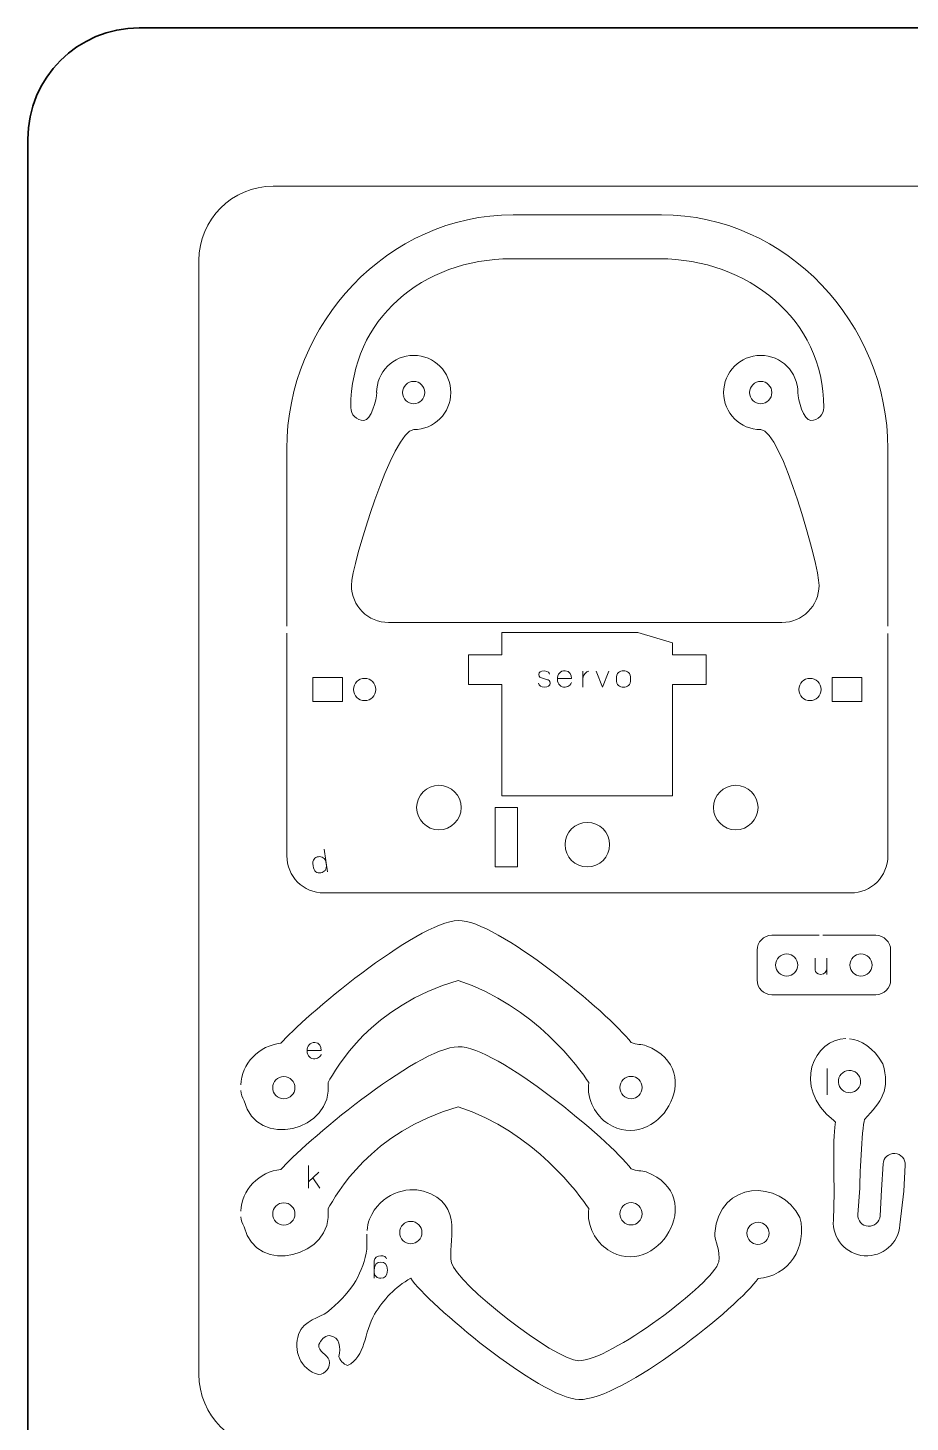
# Model space of a CAD drawing. Header units: inches. Extents: x 15 to 785, y -585 to -15.
# Drawn here: x 15 to 133.9, y -202.8 to -15 of the extents above; entities that cross this region are included whole.
import ezdxf

# ---------------------------------------------------------------- set-up
doc = ezdxf.new("R2010")
doc.units = ezdxf.units.IN
doc.header["$MEASUREMENT"] = 0
doc.layers.add('Layer 1', color=7, linetype='Continuous')

# ---------------------------------------------------------------- blocks, each defined once
blk = doc.blocks.new('block 2')
at = {"layer": 'Layer 1', "color": 179, "lineweight": 35, "true_color": 0x231f20}
blk.add_open_spline([(785, -570), (785, -578.28), (778.28, -585), (770, -585), (770, -585), (30, -585), (30, -585), (21.72, -585), (15, -578.28), (15, -570), (15, -570), (15, -30), (15, -30), (15, -21.72), (21.72, -15), (30, -15), (30, -15), (770, -15), (770, -15), (778.28, -15), (785, -21.72), (785, -30), (785, -30), (785, -570), (785, -570)], degree=3, knots=[0, 0, 0, 0, 1, 1, 1, 2, 2, 2, 3, 3, 3, 4, 4, 4, 5, 5, 5, 6, 6, 6, 7, 7, 7, 8, 8, 8, 8], dxfattribs=at)

msp = doc.modelspace()

# ---------------------------------------------------------------- linework, layer by layer
at = {"layer": 'Layer 1', "color": 13, "lineweight": 9, "true_color": 0xed6444}
msp.add_lwpolyline([(78.88, -103.44), (74.38, -103.44), (74.38, -99.44), (78.88, -99.44), (78.88, -96.44), (97.17, -96.44), (101.88, -97.82), (101.88, -99.44), (106.38, -99.44), (106.38, -103.44), (101.88, -103.44), (101.88, -118.44), (78.88, -118.44), (78.88, -103.44)], dxfattribs=at)
at = {"layer": 'Layer 1', "color": 179, "lineweight": 9, "true_color": 0x231f20}
for points in [[(57.38, -105.7), (53.38, -105.7), (53.38, -102.5), (57.38, -102.5), (57.38, -105.7)], [(127.38, -105.7), (123.38, -105.7), (123.38, -102.5), (127.38, -102.5), (127.38, -105.7)], [(80.97, -128), (77.97, -128), (77.97, -120), (80.97, -120), (80.97, -128)]]:
    msp.add_lwpolyline(points, dxfattribs=at)
for points, knots in [([(238.05, -196.33), (238.05, -201.85), (233.57, -206.33), (228.05, -206.33), (228.05, -206.33), (48.05, -206.33), (48.05, -206.33), (42.52, -206.33), (38.05, -201.85), (38.05, -196.33), (38.05, -196.33), (38.05, -46.33), (38.05, -46.33), (38.05, -40.81), (42.52, -36.33), (48.05, -36.33), (48.05, -36.33), (228.05, -36.33), (228.05, -36.33), (233.57, -36.33), (238.05, -40.81), (238.05, -46.33), (238.05, -46.33), (238.05, -196.33), (238.05, -196.33)], [0, 0, 0, 0, 1, 1, 1, 2, 2, 2, 3, 3, 3, 4, 4, 4, 5, 5, 5, 6, 6, 6, 7, 7, 7, 8, 8, 8, 8]), ([(130.88, -95.58), (130.88, -95.58), (130.88, -71.67), (130.88, -71.67), (130.88, -54.82), (117.23, -40.17), (100.38, -40.17), (100.38, -40.17), (80.38, -40.17), (80.38, -40.17), (63.54, -40.17), (49.88, -54.82), (49.88, -71.67), (49.88, -71.67), (49.88, -95.58), (49.88, -95.58)], [0, 0, 0, 0, 1, 1, 1, 2, 2, 2, 3, 3, 3, 4, 4, 4, 5, 5, 5, 5]), ([(121.6, -90.08), (121.6, -87.32), (116.51, -69.11), (113.75, -69.11), (110.98, -69.11), (108.75, -66.87), (108.75, -64.11), (108.75, -61.35), (110.98, -59.11), (113.75, -59.11), (116.51, -59.11), (118.75, -61.35), (118.75, -64.11), (118.75, -64.11), (118.75, -64.11), (118.75, -64.11), (118.75, -65.08), (119.53, -67.86), (120.5, -67.86), (121.46, -67.86), (122.25, -67.08), (122.25, -66.11), (122.25, -54.24), (111.97, -46.1), (100.1, -46.1), (100.1, -46.1), (80.1, -46.1), (80.1, -46.1), (68.22, -46.1), (58.51, -54.24), (58.51, -66.11), (58.51, -67.08), (59.29, -67.86), (60.26, -67.86), (61.22, -67.86), (62.01, -65.08), (62.01, -64.11), (62.01, -64.11), (61.99, -64.11), (61.99, -64.11), (61.99, -61.35), (64.22, -59.11), (66.99, -59.11), (69.75, -59.11), (71.99, -61.35), (71.99, -64.11), (71.99, -66.87), (69.75, -69.11), (66.99, -69.11), (64.22, -69.11), (58.6, -87.32), (58.6, -90.08)], [0, 0, 0, 0, 1, 1, 1, 2, 2, 2, 3, 3, 3, 4, 4, 4, 5, 5, 5, 6, 6, 6, 7, 7, 7, 8, 8, 8, 9, 9, 9, 10, 10, 10, 11, 11, 11, 12, 12, 12, 13, 13, 13, 14, 14, 14, 15, 15, 15, 16, 16, 16, 17, 17, 17, 17]), ([(68.49, -64.11), (68.49, -64.94), (67.81, -65.61), (66.99, -65.61), (66.16, -65.61), (65.49, -64.94), (65.49, -64.11), (65.49, -63.29), (66.16, -62.61), (66.99, -62.61), (67.81, -62.61), (68.49, -63.29), (68.49, -64.11)], [0, 0, 0, 0, 1, 1, 1, 2, 2, 2, 3, 3, 3, 4, 4, 4, 4]), ([(115.25, -64.11), (115.25, -64.94), (114.57, -65.61), (113.75, -65.61), (112.92, -65.61), (112.25, -64.94), (112.25, -64.11), (112.25, -63.29), (112.92, -62.61), (113.75, -62.61), (114.57, -62.61), (115.25, -63.29), (115.25, -64.11)], [0, 0, 0, 0, 1, 1, 1, 2, 2, 2, 3, 3, 3, 4, 4, 4, 4]), ([(121.6, -90.08), (121.6, -90.08), (121.6, -90.08), (121.6, -90.08), (121.6, -92.84), (119.36, -95.08), (116.6, -95.08), (116.6, -95.08), (63.6, -95.08), (63.6, -95.08), (60.83, -95.08), (58.6, -92.84), (58.6, -90.08), (58.6, -90.08), (58.6, -90.08), (58.6, -90.08)], [0, 0, 0, 0, 1, 1, 1, 2, 2, 2, 3, 3, 3, 4, 4, 4, 5, 5, 5, 5]), ([(49.88, -96.5), (49.88, -96.5), (49.89, -126.5), (49.89, -126.5), (49.89, -129.26), (52.12, -131.5), (54.89, -131.5), (54.89, -131.5), (108.25, -131.5), (108.25, -131.5), (108.25, -131.5), (125.88, -131.5), (125.88, -131.5), (128.64, -131.5), (130.88, -129.26), (130.88, -126.5), (130.88, -126.5), (130.88, -126.5), (130.88, -126.5), (130.88, -126.5), (130.88, -110.5), (130.88, -110.5), (130.88, -110.5), (130.88, -96.58), (130.88, -96.58)], [0, 0, 0, 0, 1, 1, 1, 2, 2, 2, 3, 3, 3, 4, 4, 4, 5, 5, 5, 6, 6, 6, 7, 7, 7, 8, 8, 8, 8]), ([(58.88, -104.1), (58.88, -104.93), (59.55, -105.6), (60.38, -105.6), (61.21, -105.6), (61.88, -104.93), (61.88, -104.1), (61.88, -103.27), (61.21, -102.6), (60.38, -102.6), (59.55, -102.6), (58.88, -103.27), (58.88, -104.1)], [0, 0, 0, 0, 1, 1, 1, 2, 2, 2, 3, 3, 3, 4, 4, 4, 4]), ([(118.88, -104.1), (118.88, -104.93), (119.55, -105.6), (120.38, -105.6), (121.21, -105.6), (121.88, -104.93), (121.88, -104.1), (121.88, -103.27), (121.21, -102.6), (120.38, -102.6), (119.55, -102.6), (118.88, -103.27), (118.88, -104.1)], [0, 0, 0, 0, 1, 1, 1, 2, 2, 2, 3, 3, 3, 4, 4, 4, 4]), ([(67.38, -120), (67.38, -118.34), (68.73, -117), (70.38, -117), (72.04, -117), (73.38, -118.34), (73.38, -120), (73.38, -121.65), (72.04, -123), (70.38, -123), (68.73, -123), (67.38, -121.65), (67.38, -120)], [0, 0, 0, 0, 1, 1, 1, 2, 2, 2, 3, 3, 3, 4, 4, 4, 4]), ([(107.38, -120), (107.38, -118.34), (108.73, -117), (110.38, -117), (112.04, -117), (113.38, -118.34), (113.38, -120), (113.38, -121.65), (112.04, -123), (110.38, -123), (108.73, -123), (107.38, -121.65), (107.38, -120)], [0, 0, 0, 0, 1, 1, 1, 2, 2, 2, 3, 3, 3, 4, 4, 4, 4]), ([(87.38, -125), (87.38, -123.34), (88.73, -122), (90.38, -122), (92.04, -122), (93.38, -123.34), (93.38, -125), (93.38, -126.65), (92.04, -128), (90.38, -128), (88.73, -128), (87.38, -126.65), (87.38, -125)], [0, 0, 0, 0, 1, 1, 1, 2, 2, 2, 3, 3, 3, 4, 4, 4, 4]), ([(121.62, -137.21), (121.62, -137.21), (115.25, -137.21), (115.25, -137.21), (114.14, -137.21), (113.25, -138.11), (113.25, -139.21), (113.25, -139.21), (113.25, -143.21), (113.25, -143.21), (113.25, -144.32), (114.14, -145.21), (115.25, -145.21), (115.25, -145.21), (129.25, -145.21), (129.25, -145.21), (130.35, -145.21), (131.25, -144.32), (131.25, -143.21), (131.25, -143.21), (131.25, -139.21), (131.25, -139.21), (131.25, -138.11), (130.35, -137.21), (129.25, -137.21), (129.25, -137.21), (122.12, -137.21), (122.12, -137.21)], [0, 0, 0, 0, 1, 1, 1, 2, 2, 2, 3, 3, 3, 4, 4, 4, 5, 5, 5, 6, 6, 6, 7, 7, 7, 8, 8, 8, 9, 9, 9, 9]), ([(115.75, -141.21), (115.75, -140.38), (116.42, -139.71), (117.25, -139.71), (118.08, -139.71), (118.75, -140.38), (118.75, -141.21), (118.75, -142.04), (118.08, -142.71), (117.25, -142.71), (116.42, -142.71), (115.75, -142.04), (115.75, -141.21)], [0, 0, 0, 0, 1, 1, 1, 2, 2, 2, 3, 3, 3, 4, 4, 4, 4]), ([(125.75, -141.21), (125.75, -140.38), (126.42, -139.71), (127.25, -139.71), (128.08, -139.71), (128.75, -140.38), (128.75, -141.21), (128.75, -142.04), (128.08, -142.71), (127.25, -142.71), (126.42, -142.71), (125.75, -142.04), (125.75, -141.21)], [0, 0, 0, 0, 1, 1, 1, 2, 2, 2, 3, 3, 3, 4, 4, 4, 4])]:
    msp.add_open_spline(points, degree=3, knots=knots, dxfattribs=at)
at = {"layer": 'Layer 1', "color": 13, "lineweight": 9, "true_color": 0xed6444}
for points, knots in [([(84.61, -101.6), (84.08, -101.59), (83.84, -101.76), (83.84, -102.08), (83.84, -102.41), (84.11, -102.51), (84.21, -102.54), (84.21, -102.54), (85.01, -102.78), (85.01, -102.78), (85.12, -102.81), (85.37, -102.92), (85.37, -103.23), (85.37, -103.55), (85.04, -103.8), (84.61, -103.8), (84.19, -103.8), (83.81, -103.58), (83.81, -103.25), (83.81, -103.58), (84.19, -103.8), (84.61, -103.8), (85.04, -103.8), (85.37, -103.55), (85.37, -103.23), (85.37, -102.92), (85.12, -102.81), (85.01, -102.78), (85.01, -102.78), (84.21, -102.54), (84.21, -102.54), (84.11, -102.51), (83.84, -102.41), (83.84, -102.08), (83.84, -101.76), (84.08, -101.59), (84.61, -101.6), (85.15, -101.62), (85.29, -101.92), (85.28, -102.02), (85.29, -101.92), (85.15, -101.62), (84.61, -101.6)], [0, 0, 0, 0, 1, 1, 1, 2, 2, 2, 3, 3, 3, 4, 4, 4, 5, 5, 5, 6, 6, 6, 7, 7, 7, 8, 8, 8, 9, 9, 9, 10, 10, 10, 11, 11, 11, 12, 12, 12, 13, 13, 13, 14, 14, 14, 14]), ([(88.25, -102.64), (88.25, -102.18), (88.07, -101.57), (87.4, -101.57), (86.73, -101.57), (86.36, -102.03), (86.36, -102.73), (86.36, -103.43), (86.83, -103.8), (87.4, -103.79), (87.96, -103.77), (88.21, -103.33), (88.24, -103.17), (88.21, -103.33), (87.96, -103.77), (87.4, -103.79), (86.83, -103.8), (86.36, -103.43), (86.36, -102.73), (86.36, -102.03), (86.73, -101.57), (87.4, -101.57), (88.07, -101.57), (88.25, -102.18), (88.25, -102.64), (88.25, -102.64), (86.36, -102.64), (86.36, -102.64), (86.36, -102.64), (88.25, -102.64), (88.25, -102.64)], [0, 0, 0, 0, 1, 1, 1, 2, 2, 2, 3, 3, 3, 4, 4, 4, 5, 5, 5, 6, 6, 6, 7, 7, 7, 8, 8, 8, 9, 9, 9, 10, 10, 10, 10]), ([(89.77, -102.7), (89.76, -102.21), (90.21, -101.63), (90.6, -101.63), (90.21, -101.63), (89.76, -102.21), (89.77, -102.7)], [0, 0, 0, 0, 1, 1, 1, 2, 2, 2, 2]), ([(89.77, -103.8), (89.77, -103.8), (89.77, -101.63), (89.77, -101.63), (89.77, -101.63), (89.77, -103.8), (89.77, -103.8)], [0, 0, 0, 0, 1, 1, 1, 2, 2, 2, 2]), ([(93.3, -101.63), (93.3, -101.63), (92.43, -103.8), (92.43, -103.8), (92.43, -103.8), (91.57, -101.63), (91.57, -101.63), (91.57, -101.63), (92.43, -103.8), (92.43, -103.8), (92.43, -103.8), (93.3, -101.63), (93.3, -101.63)], [0, 0, 0, 0, 1, 1, 1, 2, 2, 2, 3, 3, 3, 4, 4, 4, 4]), ([(94.3, -102.7), (94.3, -101.84), (94.73, -101.59), (95.26, -101.59), (95.78, -101.59), (96.22, -101.84), (96.22, -102.7), (96.22, -103.55), (95.78, -103.8), (95.26, -103.8), (94.73, -103.8), (94.3, -103.55), (94.3, -102.7)], [0, 0, 0, 0, 1, 1, 1, 2, 2, 2, 3, 3, 3, 4, 4, 4, 4]), ([(94.3, -102.7), (94.3, -101.84), (94.73, -101.59), (95.26, -101.59), (95.78, -101.59), (96.22, -101.84), (96.22, -102.7), (96.22, -103.55), (95.78, -103.8), (95.26, -103.8), (94.73, -103.8), (94.3, -103.55), (94.3, -102.7)], [0, 0, 0, 0, 1, 1, 1, 2, 2, 2, 3, 3, 3, 4, 4, 4, 4]), ([(54.91, -125.62), (54.91, -125.62), (55.36, -128.65), (55.36, -128.65), (55.36, -128.65), (54.91, -125.62), (54.91, -125.62)], [0, 0, 0, 0, 1, 1, 1, 2, 2, 2, 2]), ([(54.14, -126.62), (54.63, -126.55), (55.07, -126.73), (55.19, -127.57), (55.32, -128.41), (54.95, -128.71), (54.47, -128.78), (53.98, -128.85), (53.55, -128.67), (53.42, -127.83), (53.3, -127), (53.66, -126.69), (54.14, -126.62)], [0, 0, 0, 0, 1, 1, 1, 2, 2, 2, 3, 3, 3, 4, 4, 4, 4]), ([(54.14, -126.62), (54.63, -126.55), (55.07, -126.73), (55.19, -127.57), (55.32, -128.41), (54.95, -128.71), (54.47, -128.78), (53.98, -128.85), (53.55, -128.67), (53.42, -127.83), (53.3, -127), (53.66, -126.69), (54.14, -126.62)], [0, 0, 0, 0, 1, 1, 1, 2, 2, 2, 3, 3, 3, 4, 4, 4, 4]), ([(121.09, -140.3), (121.09, -140.3), (121.09, -141.91), (121.09, -141.91), (121.09, -142.11), (121.29, -142.47), (121.82, -142.47), (122.37, -142.48), (122.65, -142.06), (122.65, -141.67), (122.65, -142.06), (122.37, -142.48), (121.82, -142.47), (121.29, -142.47), (121.09, -142.11), (121.09, -141.91), (121.09, -141.91), (121.09, -140.3), (121.09, -140.3)], [0, 0, 0, 0, 1, 1, 1, 2, 2, 2, 3, 3, 3, 4, 4, 4, 5, 5, 5, 6, 6, 6, 6]), ([(122.65, -140.3), (122.65, -140.3), (122.65, -142.47), (122.65, -142.47), (122.65, -142.47), (122.65, -140.3), (122.65, -140.3)], [0, 0, 0, 0, 1, 1, 1, 2, 2, 2, 2]), ([(52.64, -152.71), (52.64, -152.71), (54.53, -152.7), (54.53, -152.7), (54.53, -152.23), (54.34, -151.63), (53.66, -151.64), (53, -151.64), (52.63, -152.1), (52.63, -152.8), (52.64, -153.5), (53.12, -153.87), (53.68, -153.85), (54.24, -153.83), (54.49, -153.39), (54.52, -153.23), (54.49, -153.39), (54.24, -153.83), (53.68, -153.85), (53.12, -153.87), (52.64, -153.5), (52.63, -152.8), (52.63, -152.1), (53, -151.64), (53.66, -151.64), (54.34, -151.63), (54.53, -152.23), (54.53, -152.7), (54.53, -152.7), (52.64, -152.71), (52.64, -152.71)], [0, 0, 0, 0, 1, 1, 1, 2, 2, 2, 3, 3, 3, 4, 4, 4, 5, 5, 5, 6, 6, 6, 7, 7, 7, 8, 8, 8, 9, 9, 9, 10, 10, 10, 10]), ([(122.71, -158.69), (122.71, -158.69), (122.71, -155.13), (122.71, -155.13), (122.71, -155.13), (122.71, -158.69), (122.71, -158.69)], [0, 0, 0, 0, 1, 1, 1, 2, 2, 2, 2]), ([(52.83, -171.27), (52.83, -171.27), (52.83, -170.41), (52.83, -170.41), (52.83, -170.41), (53.41, -169.85), (53.41, -169.85), (53.41, -169.85), (54.33, -171.27), (54.33, -171.27), (54.33, -171.27), (53.41, -169.85), (53.41, -169.85), (53.41, -169.85), (54.19, -169.1), (54.19, -169.1), (54.19, -169.1), (52.83, -170.41), (52.83, -170.41), (52.83, -170.41), (52.83, -168.22), (52.83, -168.22), (52.83, -168.22), (52.83, -171.27), (52.83, -171.27)], [0, 0, 0, 0, 1, 1, 1, 2, 2, 2, 3, 3, 3, 4, 4, 4, 5, 5, 5, 6, 6, 6, 7, 7, 7, 8, 8, 8, 8]), ([(63.33, -180.77), (63.28, -180.52), (62.97, -180.37), (62.55, -180.36), (62.12, -180.34), (61.66, -180.66), (61.66, -181.05), (61.66, -181.05), (61.65, -183.36), (61.65, -183.36), (61.65, -183.36), (61.66, -181.05), (61.66, -181.05), (61.66, -180.66), (62.12, -180.34), (62.55, -180.36), (62.97, -180.37), (63.28, -180.52), (63.33, -180.77)], [0, 0, 0, 0, 1, 1, 1, 2, 2, 2, 3, 3, 3, 4, 4, 4, 5, 5, 5, 6, 6, 6, 6]), ([(62.55, -183.4), (62.06, -183.4), (61.65, -183.15), (61.66, -182.31), (61.66, -181.46), (62.07, -181.22), (62.56, -181.22), (63.05, -181.22), (63.45, -181.47), (63.45, -182.31), (63.44, -183.16), (63.04, -183.4), (62.55, -183.4)], [0, 0, 0, 0, 1, 1, 1, 2, 2, 2, 3, 3, 3, 4, 4, 4, 4]), ([(62.55, -183.4), (62.06, -183.4), (61.65, -183.15), (61.66, -182.31), (61.66, -181.46), (62.07, -181.22), (62.56, -181.22), (63.05, -181.22), (63.45, -181.47), (63.45, -182.31), (63.44, -183.16), (63.04, -183.4), (62.55, -183.4)], [0, 0, 0, 0, 1, 1, 1, 2, 2, 2, 3, 3, 3, 4, 4, 4, 4])]:
    msp.add_open_spline(points, degree=3, knots=knots, dxfattribs=at)
at = {"layer": 'Layer 1', "color": 7, "lineweight": 9, "true_color": 0xffffff}
for points, knots in [([(43.71, -158.1), (43.75, -158.66), (43.88, -158.96), (44.14, -159.48), (45.75, -166.11), (56.26, -163.61), (55.45, -157.02), (56.51, -155.18), (61.19, -146.64), (72.99, -143.3), (83.25, -146.64), (89.4, -155.23), (90.57, -157.02), (90.24, -159.43), (91.62, -161.56), (93.14, -162.56), (99.65, -166.83), (106.88, -155.39), (98.32, -152.08), (97.75, -151.86), (96.96, -151.98), (96.29, -151.65), (93.27, -147.69), (78.12, -135.1), (72.99, -135.22), (67.42, -135.34), (51.87, -148.46), (49.09, -151.75), (46.22, -151.99), (43.69, -154.57), (43.71, -157.35)], [0, 0, 0, 0, 1, 1, 1, 2, 2, 2, 3, 3, 3, 4, 4, 4, 5, 5, 5, 6, 6, 6, 7, 7, 7, 8, 8, 8, 9, 9, 9, 10, 10, 10, 10]), ([(125.21, -151.11), (121.04, -151.15), (117.77, -157.53), (123.59, -162.16), (123.67, -162.23), (123.76, -162.3), (123.84, -162.36), (123.45, -163.57), (123.62, -171.06), (123.65, -171.89), (123.65, -171.89), (123.53, -175.56), (123.53, -175.56), (123.36, -178.04), (125.22, -180.19), (127.7, -180.37), (130.18, -180.54), (132.33, -178.67), (132.51, -176.19), (132.51, -176.19), (133.02, -171.66), (133.02, -171.66), (133.02, -171.66), (133.22, -168.17), (133.22, -168.17), (133.27, -167.34), (132.64, -166.63), (131.81, -166.59), (130.98, -166.54), (130.27, -167.17), (130.23, -168), (130.23, -168), (130.02, -171.49), (130.02, -171.49), (130.02, -171.49), (129.82, -174.98), (129.82, -174.98), (129.77, -175.81), (129.06, -176.44), (128.23, -176.39), (127.41, -176.35), (126.78, -175.64), (126.82, -174.81), (126.82, -174.81), (127.09, -171.28), (127.09, -171.28), (127.06, -170.44), (127.35, -163.2), (127.75, -162), (129.95, -159.61), (131.29, -157.97), (130.18, -154.52), (128.99, -152.31), (127.21, -151.3), (125.71, -151.13)], [0, 0, 0, 0, 1, 1, 1, 2, 2, 2, 3, 3, 3, 4, 4, 4, 5, 5, 5, 6, 6, 6, 7, 7, 7, 8, 8, 8, 9, 9, 9, 10, 10, 10, 11, 11, 11, 12, 12, 12, 13, 13, 13, 14, 14, 14, 15, 15, 15, 16, 16, 16, 17, 17, 17, 18, 18, 18, 18]), ([(43.71, -175.1), (43.75, -175.66), (43.88, -175.96), (44.14, -176.48), (45.75, -183.11), (56.26, -180.61), (55.45, -174.02), (56.51, -172.18), (61.19, -163.64), (72.99, -160.3), (83.25, -163.64), (89.4, -172.23), (90.57, -174.02), (90.24, -176.42), (91.62, -178.56), (93.14, -179.56), (99.65, -183.82), (106.88, -172.39), (98.32, -169.08), (97.75, -168.86), (96.96, -168.98), (96.29, -168.65), (93.27, -164.69), (78.12, -152.1), (72.99, -152.21), (67.42, -152.34), (51.87, -165.46), (49.09, -168.75), (46.22, -168.99), (43.69, -171.57), (43.71, -174.35)], [0, 0, 0, 0, 1, 1, 1, 2, 2, 2, 3, 3, 3, 4, 4, 4, 5, 5, 5, 6, 6, 6, 7, 7, 7, 8, 8, 8, 9, 9, 9, 10, 10, 10, 10]), ([(125.61, -155.41), (126.43, -155.36), (127.15, -155.98), (127.2, -156.81), (127.26, -157.63), (126.63, -158.35), (125.81, -158.4), (124.98, -158.46), (124.27, -157.83), (124.21, -157.01), (124.16, -156.18), (124.78, -155.47), (125.61, -155.41)], [0, 0, 0, 0, 1, 1, 1, 2, 2, 2, 3, 3, 3, 4, 4, 4, 4]), ([(47.99, -157.73), (47.99, -156.9), (48.66, -156.23), (49.49, -156.23), (50.31, -156.23), (50.98, -156.9), (50.98, -157.73), (50.98, -158.56), (50.31, -159.23), (49.49, -159.23), (48.66, -159.23), (47.99, -158.56), (47.99, -157.73)], [0, 0, 0, 0, 1, 1, 1, 2, 2, 2, 3, 3, 3, 4, 4, 4, 4]), ([(94.77, -157.71), (94.77, -156.88), (95.44, -156.21), (96.27, -156.21), (97.1, -156.21), (97.77, -156.88), (97.77, -157.71), (97.77, -158.54), (97.1, -159.21), (96.27, -159.21), (95.44, -159.21), (94.77, -158.54), (94.77, -157.71)], [0, 0, 0, 0, 1, 1, 1, 2, 2, 2, 3, 3, 3, 4, 4, 4, 4]), ([(60.68, -177.47), (60.66, -178.41), (60.75, -179.31), (60.6, -180.02), (59.94, -183.08), (58.4, -185.51), (55.28, -188), (54.44, -188.67), (52.14, -188.99), (51.47, -190.98), (50.79, -192.96), (51.58, -195.71), (54.19, -196.36), (55.14, -196.27), (55.79, -195.38), (55.6, -194.44), (55.3, -193.63), (54.07, -193.33), (54.22, -192.32), (54.46, -191.73), (54.95, -191.2), (55.61, -191.11), (57.11, -191.23), (57.15, -192.83), (56.9, -193.92), (56.97, -194.34), (57.52, -195), (58.08, -195.13), (60.52, -194.06), (60.29, -190.62), (61.72, -188.23), (62.9, -186.27), (64.48, -184.55), (66.58, -183.4), (68.86, -186.77), (84, -199.56), (89.25, -199.72), (95, -199.91), (110.9, -187.15), (113.38, -183.41), (117.51, -183.22), (120.09, -179.06), (119.02, -175.22), (116.43, -169.93), (108.08, -170.23), (107.57, -177.31), (107.49, -178.37), (108.39, -179.73), (108.08, -181.17), (107.46, -184.03), (93.23, -194.62), (89.25, -194.5), (85.91, -194.4), (72.76, -184.09), (72.08, -181.31), (71.47, -178.8), (74.04, -173.36), (68.31, -171.66), (66.1, -171.01), (62.48, -171.94), (61.04, -175.43), (60.84, -175.93), (60.75, -176.45), (60.71, -176.97)], [0, 0, 0, 0, 1, 1, 1, 2, 2, 2, 3, 3, 3, 4, 4, 4, 5, 5, 5, 6, 6, 6, 7, 7, 7, 8, 8, 8, 9, 9, 9, 10, 10, 10, 11, 11, 11, 12, 12, 12, 13, 13, 13, 14, 14, 14, 15, 15, 15, 16, 16, 16, 17, 17, 17, 18, 18, 18, 19, 19, 19, 20, 20, 20, 21, 21, 21, 21]), ([(47.99, -174.73), (47.99, -173.9), (48.66, -173.23), (49.49, -173.23), (50.31, -173.23), (50.98, -173.9), (50.98, -174.73), (50.98, -175.56), (50.31, -176.23), (49.49, -176.23), (48.66, -176.23), (47.99, -175.56), (47.99, -174.73)], [0, 0, 0, 0, 1, 1, 1, 2, 2, 2, 3, 3, 3, 4, 4, 4, 4]), ([(94.77, -174.71), (94.77, -173.88), (95.44, -173.21), (96.27, -173.21), (97.1, -173.21), (97.77, -173.88), (97.77, -174.71), (97.77, -175.54), (97.1, -176.21), (96.27, -176.21), (95.44, -176.21), (94.77, -175.54), (94.77, -174.71)], [0, 0, 0, 0, 1, 1, 1, 2, 2, 2, 3, 3, 3, 4, 4, 4, 4]), ([(66.6, -175.74), (67.43, -175.74), (68.1, -176.42), (68.1, -177.24), (68.09, -178.07), (67.42, -178.74), (66.59, -178.74), (65.76, -178.73), (65.1, -178.06), (65.1, -177.23), (65.1, -176.41), (65.78, -175.74), (66.6, -175.74)], [0, 0, 0, 0, 1, 1, 1, 2, 2, 2, 3, 3, 3, 4, 4, 4, 4]), ([(113.38, -175.84), (114.21, -175.84), (114.88, -176.51), (114.88, -177.34), (114.87, -178.17), (114.2, -178.84), (113.37, -178.83), (112.54, -178.83), (111.88, -178.16), (111.88, -177.33), (111.88, -176.5), (112.56, -175.84), (113.38, -175.84)], [0, 0, 0, 0, 1, 1, 1, 2, 2, 2, 3, 3, 3, 4, 4, 4, 4])]:
    msp.add_open_spline(points, degree=3, knots=knots, dxfattribs=at)

# ---------------------------------------------------------------- block references
at = {"layer": 'Layer 1'}
msp.add_blockref('block 2', (0, 0), dxfattribs=at)

doc.saveas('drawing.dxf')
